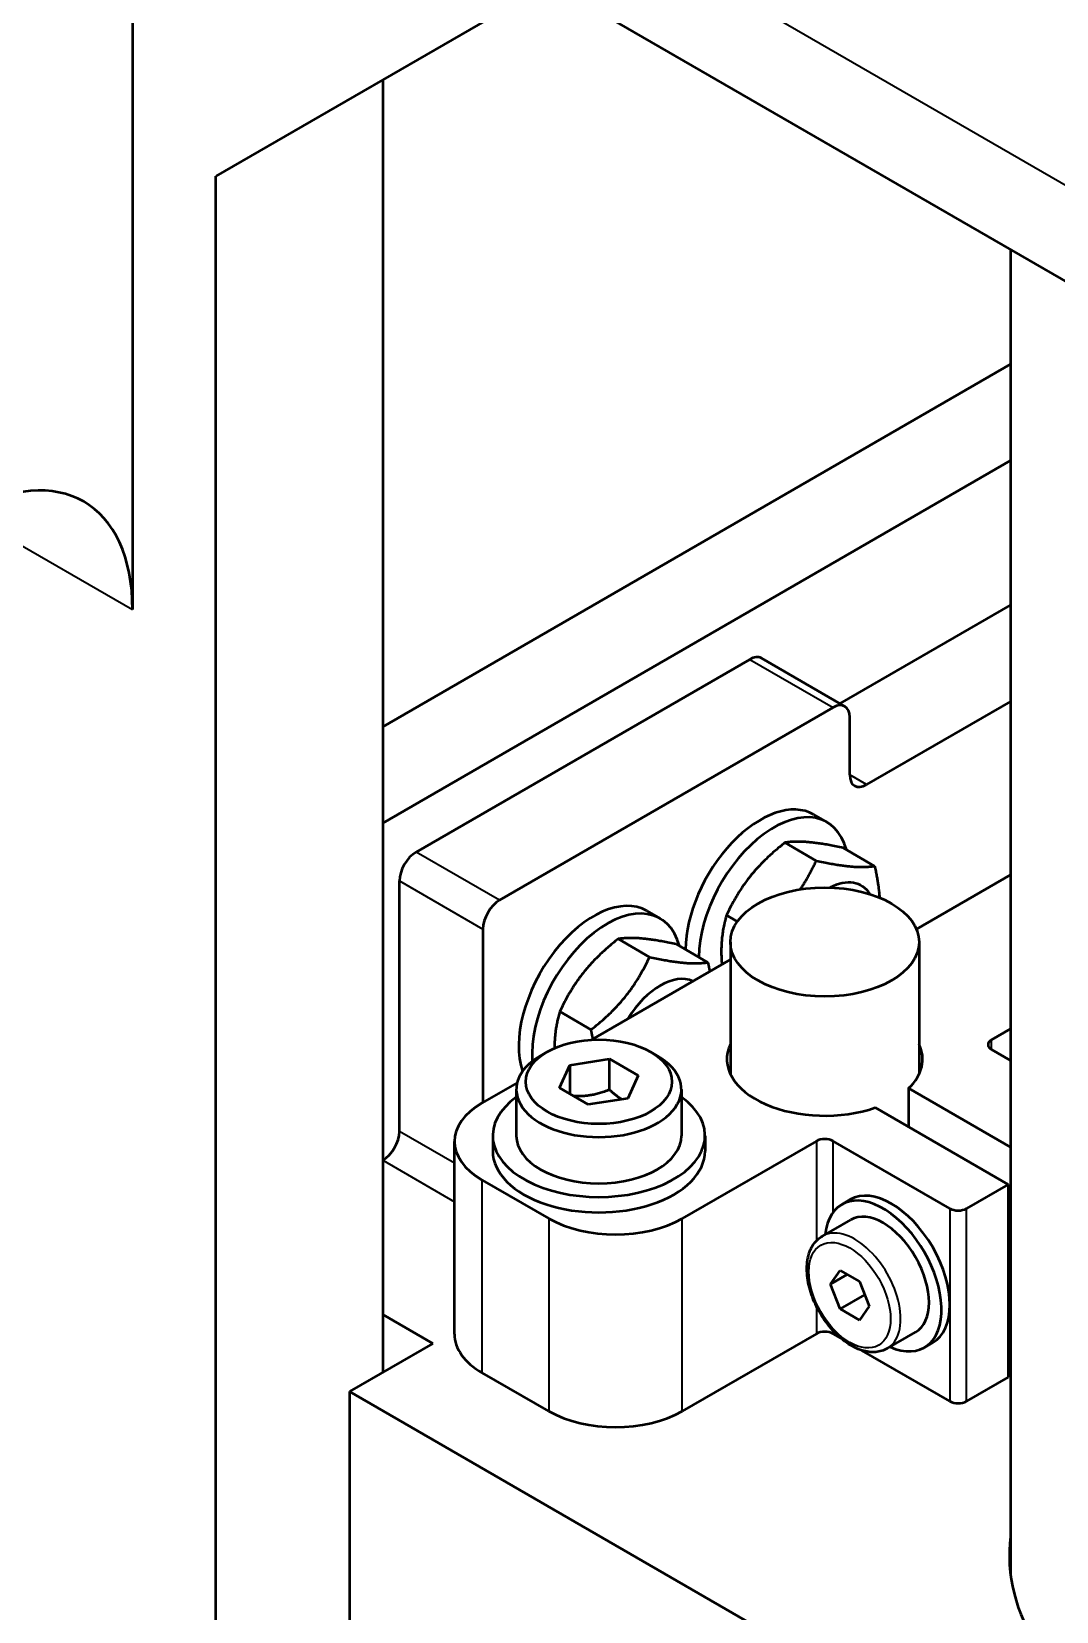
# Model space of a CAD drawing. Header units: millimetres. Extents: x -2015 to 3360, y -4745 to 2376.
# Drawn here: x 1904.4 to 1947.9, y 803.2 to 870.1 of the extents above; entities that cross this region are included whole.
import ezdxf

# ---------------------------------------------------------------- set-up
doc = ezdxf.new("R2010")
doc.units = ezdxf.units.MM
doc.header["$LTSCALE"] = 8
doc.layers.add('Visible (ISO)', color=7, linetype='Continuous', lineweight=50)
doc.layers.add('Visible Narrow (ISO)', color=7, linetype='Continuous', lineweight=35)

msp = doc.modelspace()

# ---------------------------------------------------------------- linework, layer by layer
at = {"layer": 'Visible (ISO)'}
for p, q in [((1908.706, 886.437), (1908.706, 845.613)), ((1926.384, 872.149), (1912.242, 863.984)), ((1926.384, 872.149), (1958.204, 853.778)), ((1919.313, 868.066), (1919.313, 813.296)), ((1912.242, 643.53), (1912.242, 863.984)), ((1945.925, 860.867), (1945.925, 804.735)), ((1945.925, 856.013), (1919.313, 840.648)), ((1945.925, 851.93), (1919.313, 836.566)), ((1938.698, 841.634), (1945.925, 845.806)), ((1935.369, 843.556), (1938.905, 841.514)), ((1920.727, 835.341), (1934.869, 843.506)), ((1945.925, 841.724), (1939.819, 838.199)), ((1938.405, 841.465), (1924.263, 833.3)), ((1939.112, 838.607), (1939.112, 841.056)), ((1937.579, 836.932), (1938.145, 836.605)), ((1937.691, 834.97), (1936.361, 835.739)), ((1940.166, 834.749), (1938.835, 835.518)), ((1941.94, 832.075), (1945.925, 834.375)), ((1920.02, 823.502), (1920.02, 834.116)), ((1930.508, 832.849), (1931.073, 832.522)), ((1934.344, 832.395), (1933.886, 832.66)), ((1923.556, 832.075), (1923.556, 824.727)), ((1930.62, 830.888), (1929.289, 831.656)), ((1934.051, 831.528), (1934.051, 825.925)), ((1942.051, 831.528), (1942.051, 825.925)), ((1933.095, 830.667), (1931.764, 831.435)), ((1934.051, 830.786), (1928.166, 827.388)), ((1928.145, 827.809), (1926.815, 828.577)), ((1945.925, 827.844), (1945.122, 827.38)), ((1926.283, 826.873), (1926.001, 826.71)), ((1930.667, 826.873), (1930.95, 826.71)), ((1945.122, 826.972), (1945.925, 826.509)), ((1926.802, 825.349), (1927.251, 826.315)), ((1927.251, 826.315), (1928.924, 826.573)), ((1927.251, 826.315), (1927.251, 825.09)), ((1928.924, 826.573), (1930.148, 825.866)), ((1928.924, 825.267), (1928.924, 826.573)), ((1925.011, 825.567), (1923.526, 824.709)), ((1930.148, 825.866), (1929.7, 824.9)), ((1924.975, 825.281), (1924.975, 823.321)), ((1928.027, 824.642), (1926.802, 825.349)), ((1929.7, 824.9), (1928.027, 824.642)), ((1931.975, 825.281), (1931.975, 823.321)), ((1945.925, 822.834), (1941.606, 825.328)), ((1941.606, 825.328), (1941.606, 823.695)), ((1940.192, 824.511), (1945.829, 821.256)), ((1922.354, 814.911), (1922.354, 823.076)), ((1923.975, 823.321), (1923.975, 822.668)), ((1937.698, 823.094), (1932.011, 819.81)), ((1932.975, 823.321), (1932.975, 822.668)), ((1943.355, 820.236), (1938.405, 823.094)), ((1923.526, 821.443), (1926.354, 819.81)), ((1945.829, 821.256), (1944.062, 820.236)), ((1945.829, 821.256), (1945.829, 813.091)), ((1939.13, 820.613), (1938.776, 820.409)), ((1937.949, 819.066), (1939.151, 819.76)), ((1938.295, 817.033), (1938.704, 817.614)), ((1939.002, 817.441), (1938.295, 817.033)), ((1938.704, 817.614), (1939.52, 817.142)), ((1938.704, 815.981), (1938.295, 817.033)), ((1939.52, 817.142), (1939.928, 816.09)), ((1939.739, 816.579), (1938.704, 815.981)), ((1939.928, 816.09), (1939.52, 815.509)), ((1919.313, 815.745), (1921.434, 814.52)), ((1939.52, 815.509), (1938.704, 815.981)), ((1937.698, 814.929), (1932.011, 811.645)), ((1938.726, 814.743), (1938.405, 814.929)), ((1940.699, 814.302), (1941.901, 814.997)), ((1945.925, 814.669), (1945.829, 814.724)), ((1921.434, 814.52), (1917.899, 812.479)), ((1943.355, 812.071), (1939.628, 814.222)), ((1942.63, 814.551), (1942.276, 814.347)), ((1926.354, 811.645), (1923.526, 813.278)), ((1945.829, 813.091), (1944.062, 812.071)), ((1917.899, 812.479), (1941.94, 798.599)), ((1917.899, 812.479), (1917.899, 783.902))]:
    msp.add_line(p, q, dxfattribs=at)
for centre, major_axis, start_param, end_param in [((1901.635, 841.53), (5, 8.66), 5.497787, 7.068583), ((1934.869, 842.689), (0.5, 0.866), 0, 0.785398), ((1938.405, 840.648), (0.5, 0.866), 5.497787, 7.068583), ((1939.819, 839.015), (-0.5, -0.866), 5.497787, 7.068583), ((1935.329, 833.034), (2.25, 3.897), 0, 2.351601), ((1935.895, 832.708), (2.25, 3.897), 5.762538, 8.634786), ((1920.727, 834.525), (-0.5, -0.866), 3.926991, 5.497787), ((1938.157, 831.401), (1.45, 2.511), 5.983732, 7.010749), ((1924.263, 832.483), (0.5, 0.866), 0.785398, 2.356194), ((1928.258, 828.952), (2.25, 3.897), 0, 2.677221), ((1928.823, 828.625), (2.25, 3.897), 5.762538, 8.726284), ((1939.112, 833.708), (4, 0), 5.496954, 5.497787), ((1931.086, 827.319), (1.45, 2.511), 0.049725, 1.521071), ((1938.051, 826.564), (-4.15, 0), 6.013502, 8.396021), ((1938.051, 826.564), (4.15, 0), 5.741146, 6.552868), ((1945.476, 827.176), (-0.5, 0), 5.497787, 7.068583), ((1928.475, 825.281), (3.5, 0), 2.356194, 7.068583), ((1928.475, 823.321), (-4.5, 0), 5.603511, 10.104452), ((1926.354, 823.076), (-4, 0), 5.497787, 7.068583), ((1919.313, 823.094), (-0.5, -0.866), 0.785398, 2.356194), ((1928.475, 823.321), (3.5, 0), 3.141593, 6.283185), ((1938.051, 822.889), (-0.5, 0), 3.926991, 5.497787), ((1928.475, 822.668), (-4.5, 0), 0, 3.141593), ((1940.526, 817.378), (-1.75, 3.031), 2.474646, 6.950132), ((1940.88, 817.582), (-1.75, 3.031), 3.141593, 6.283185), ((1940.526, 817.378), (-1.375, 2.382), 3.141593, 6.283185), ((1943.708, 820.44), (-0.5, 0), 0.785398, 2.356194), ((1929.183, 821.443), (-4, 0), 0.785398, 2.356194), ((1926.354, 814.911), (-4, 0), 0, 0.785398), ((1938.051, 814.724), (0.5, 0), 0.785398, 2.356194), ((1943.708, 812.275), (0.5, 0), 3.926991, 5.497787), ((1929.183, 813.278), (4, 0), 3.926991, 5.497787), ((1965.275, 805.539), (-19.4, 0), 6.211374, 6.643528)]:
    msp.add_ellipse(centre, major_axis=major_axis, ratio=0.57735, start_param=start_param, end_param=end_param, dxfattribs=at)
for centre, major_axis in [((1938.051, 831.528), (4, 0)), ((1928.475, 825.607), (3.1, 0))]:
    msp.add_ellipse(centre, major_axis=major_axis, ratio=0.57735, dxfattribs=at)
for points, weights in [([(1936.361, 835.739), (1934.711, 834.437), (1933.886, 832.66)], [1, 1.15470053838, 1]), ([(1938.835, 835.518), (1937.186, 835.866), (1936.361, 835.739)], [1, 1.15470053838, 1]), ([(1937.012, 833.758), (1937.379, 834.296), (1937.691, 834.97)], [1.07000268324, 1.05351043381, 1]), ([(1937.691, 834.97), (1939.341, 834.622), (1940.166, 834.749)], [1, 1.15470053838, 1]), ([(1940.166, 834.749), (1940.329, 834.004), (1940.371, 833.409)], [1, 1.05583659703, 1.0713666043]), ([(1933.886, 832.66), (1933.594, 831.662), (1933.69, 830.578)], [1, 1.10462030029, 1.06773615144]), ([(1929.289, 831.656), (1927.64, 830.355), (1926.815, 828.577)], [1, 1.15470053838, 1]), ([(1931.764, 831.435), (1930.114, 831.784), (1929.289, 831.656)], [1, 1.15470053838, 1]), ([(1928.145, 827.809), (1929.795, 829.11), (1930.62, 830.888)], [1, 1.15470053838, 1]), ([(1930.62, 830.888), (1932.27, 830.539), (1933.095, 830.667)], [1, 1.15470053838, 1]), ([(1933.095, 830.667), (1933.139, 830.466), (1933.174, 830.28)], [1, 1.01442432807, 1.02615879814]), ([(1926.815, 828.577), (1926.59, 827.809), (1926.594, 827.03)], [1, 1.07862586839, 1.07732923302]), ([(1928.224, 827.422), (1928.189, 827.609), (1928.145, 827.809)], [1.02616043745, 1.01442533562, 1]), ([(1928.924, 825.267), (1928.151, 824.959), (1927.412, 824.997)], [1, 1.14132159585, 1.02444378706]), ([(1929.443, 824.861), (1929.201, 825.014), (1928.924, 825.267)], [1.07528038948, 1.06469697901, 1])]:
    msp.add_rational_spline(points, weights, degree=2, dxfattribs=at)
msp.add_open_spline([(1940.699, 814.302), (1940.551, 814.217), (1940.383, 814.166), (1940.02, 814.136), (1939.825, 814.162), (1939.411, 814.289), (1939.194, 814.399), (1938.767, 814.694), (1938.559, 814.881), (1938.178, 815.307), (1938.004, 815.545), (1937.708, 816.051), (1937.584, 816.318), (1937.397, 816.857), (1937.335, 817.129), (1937.28, 817.655), (1937.288, 817.909), (1937.384, 818.37), (1937.47, 818.578), (1937.693, 818.879), (1937.812, 818.987), (1937.949, 819.066)], degree=3, knots=[2.356194, 2.356194, 2.356194, 2.356194, 2.621989, 2.621989, 2.911613, 2.911613, 3.239708, 3.239708, 3.578419, 3.578419, 3.914552, 3.914552, 4.249112, 4.249112, 4.585027, 4.585027, 4.923679, 4.923679, 5.253279, 5.253279, 5.497787, 5.497787, 5.497787, 5.497787], dxfattribs=at)
at = {"layer": 'Visible Narrow (ISO)'}
for p, q in [((1908.706, 886.437), (1958.204, 857.86)), ((1901.635, 849.695), (1908.706, 845.613)), ((1934.869, 843.506), (1938.405, 841.465)), ((1939.819, 838.199), (1939.112, 838.607)), ((1924.263, 833.3), (1920.727, 835.341)), ((1920.02, 834.116), (1923.556, 832.075)), ((1945.122, 826.972), (1945.122, 827.38)), ((1922.354, 822.154), (1920.02, 823.502)), ((1937.698, 823.094), (1937.698, 818.868)), ((1938.405, 820.075), (1938.405, 823.094)), ((1919.313, 822.277), (1922.354, 820.521)), ((1923.526, 813.278), (1923.526, 821.443)), ((1943.355, 820.236), (1943.355, 812.071)), ((1944.062, 812.071), (1944.062, 820.236)), ((1926.354, 819.81), (1926.354, 811.645)), ((1932.011, 811.645), (1932.011, 819.81)), ((1937.698, 816.092), (1937.698, 814.929)), ((1938.405, 814.929), (1938.405, 815.054))]:
    msp.add_line(p, q, dxfattribs=at)
msp.add_ellipse((1939.324, 816.684), major_axis=(1.375, -2.382), ratio=0.57735, start_param=0, end_param=3.141593, dxfattribs=at)
msp.add_ellipse((1939.112, 816.562), major_axis=(-1.225, 2.122), ratio=0.57735, dxfattribs=at)

doc.saveas('drawing.dxf')
